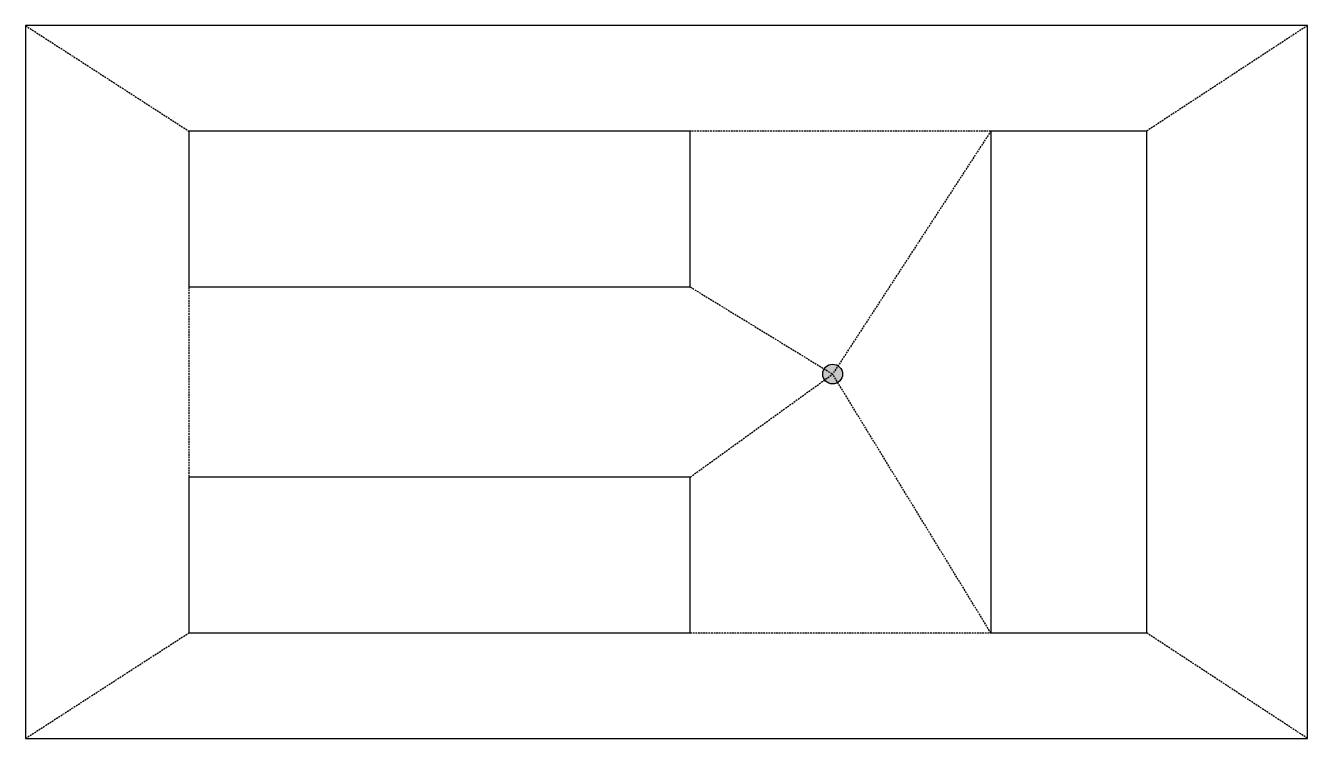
# Model space of a CAD drawing. Extents: x 1 to 163, y 1 to 91.
import ezdxf

# ---------------------------------------------------------------- set-up
doc = ezdxf.new("R2010")
doc.units = 0
doc.header["$LTSCALE"] = 1.757583
doc.header["$MEASUREMENT"] = 0
doc.linetypes.add('HIDDEN2', pattern=[0.1875, 0.125, -0.0625])
doc.layers.get('0').update_dxf_attribs({"linetype": 'CONTINUOUS'})

msp = doc.modelspace()

# ---------------------------------------------------------------- hatches: boundary and pattern name
h = msp.add_hatch(color=7)
edge = h.paths.add_edge_path()
edge.add_arc((102.529167, 46.529167), 1.25, 0, 360)

# ---------------------------------------------------------------- linework, layer by layer
at = {"color": 7, "linetype": 'HIDDEN2'}
for p, q in [((0.529167, 90.529167), (21.136389, 77.225556)), ((162.529167, 90.529167), (142.224722, 77.225556)), ((122.529167, 77.225556), (84.529167, 77.225556)), ((122.529167, 77.225556), (102.529167, 46.529167)), ((21.136389, 57.53), (21.136389, 33.528333)), ((84.529167, 57.53), (102.529167, 46.529167)), ((84.529167, 33.528333), (102.529167, 46.529167)), ((122.529167, 13.832778), (102.529167, 46.529167)), ((0.529167, 0.529167), (21.136389, 13.832778)), ((84.529167, 13.832778), (122.529167, 13.832778)), ((162.529167, 0.529167), (142.224722, 13.832778))]:
    msp.add_line(p, q, dxfattribs=at)
at = {"color": 7, "linetype": 'CONTINUOUS'}
for points in [[(0.529167, 0.529167), (162.529167, 0.529167), (162.529167, 90.529167), (0.529167, 90.529167)], [(84.529167, 77.225556), (21.136389, 77.225556), (21.136389, 57.53), (84.529167, 57.53)], [(122.529167, 77.225556), (122.529167, 13.832778), (142.224722, 13.832778), (142.224722, 77.225556)], [(84.529167, 33.528333), (21.136389, 33.528333), (21.136389, 13.832778), (84.529167, 13.832778)]]:
    msp.add_lwpolyline(points, close=True, dxfattribs=at)
msp.add_circle((102.529167, 46.529167), 1.25, dxfattribs=at)

doc.saveas('drawing.dxf')
